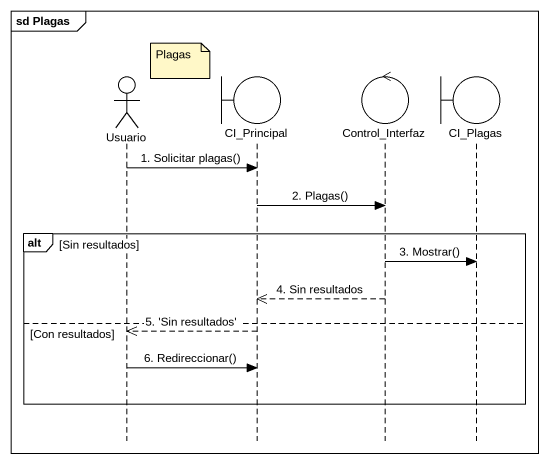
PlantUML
@startuml
mainframe sd Plagas
hide footbox
actor Usuario
boundary CI_Principal
control Control_Interfaz
boundary CI_Plagas

note right of Usuario : Plagas
Usuario -> CI_Principal : 1. Solicitar plagas()
CI_Principal -> Control_Interfaz : 2. Plagas()
alt Sin resultados
  Control_Interfaz -> CI_Plagas : 3. Mostrar()
  Control_Interfaz -->> CI_Principal : 4. Sin resultados
else Con resultados
  CI_Principal -->> Usuario : 5. 'Sin resultados'
  Usuario -> CI_Principal : 6. Redireccionar()
end
@enduml
